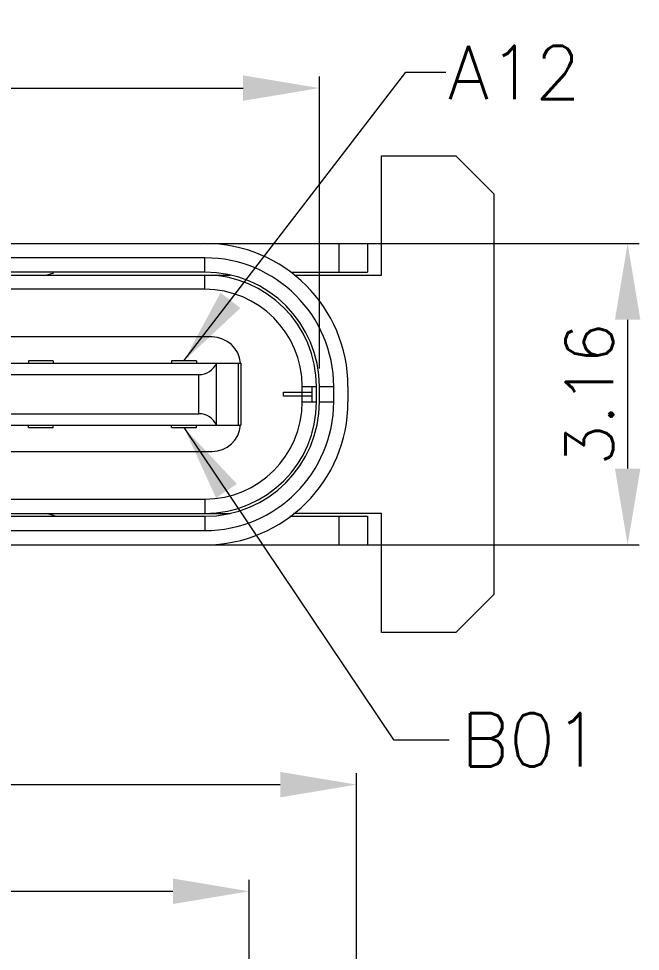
# Model space of a CAD drawing. Extents: x 2510 to 2660, y 706 to 761.
# Drawn here: x 2521.06 to 2527.58, y 742.2 to 751.98 of the extents above; entities that cross this region are included whole.
import ezdxf

# ---------------------------------------------------------------- set-up
doc = ezdxf.new("R2010")
doc.units = 0
doc.header["$MEASUREMENT"] = 0
doc.layers.get('0').update_dxf_attribs({"linetype": 'CONTINUOUS', "lineweight": 20})
doc.layers.get('DEFPOINTS').update_dxf_attribs({"linetype": 'CONTINUOUS', "lineweight": 9})
doc.layers.add('HANBO', color=7, linetype='CONTINUOUS', lineweight=9)
doc.styles.add('ROMANS', font='ROMANS.SHX', dxfattribs={"bigfont": 'gbcbig.shx'})
doc.dimstyles.new('汉博电子', dxfattribs={"dimtxt": 0.5, "dimasz": 0.8, "dimexe": 0.12, "dimexo": 0.19, "dimgap": 0.15, "dimtad": 1, "dimzin": 1, "dimdsep": 46, "dimtxsty": 'ROMANS', "dimcen": 2.13, "dimclrd": 3, "dimclre": 3, "dimclrt": 2, "dimazin": 2, "dimtfac": 1, "dimtmove": 0, "dimatfit": 3, "dimfxl": 1, "dimlwd": 13, "dimlwe": 13, "dimarcsym": 0})

# ---------------------------------------------------------------- blocks, each defined once
blk = doc.blocks.new('*D9')
at = {"color": 3, "lineweight": 13, "transparency": 16777216}
for p, q in [((2515.8775, 748.3151), (2515.8775, 751.375)), ((2524.2175, 748.3151), (2524.2175, 751.375)), ((2516.6775, 751.255), (2523.4175, 751.255))]:
    blk.add_line(p, q, dxfattribs=at)
at = {"color": 3, "transparency": 16777216}
for points in [[(2516.6775, 751.3883), (2516.6775, 751.1216), (2515.8775, 751.255)], [(2523.4175, 751.3883), (2523.4175, 751.1216), (2524.2175, 751.255)]]:
    blk.add_solid(points, dxfattribs=at)
at = {"layer": 'DEFPOINTS', "color": 0, "transparency": 16777216}
for p in [(2524.2175, 751.255), (2515.8775, 748.1251), (2524.2175, 748.1251)]:
    blk.add_point(p, dxfattribs=at)
at = {"color": 2, "transparency": 16777216, "insert": (2520.0475, 751.655), "char_height": 0.5, "attachment_point": 5, "style": 'ROMANS'}
blk.add_mtext('8.34', dxfattribs=at)
blk = doc.blocks.new('*D8')
at = {"color": 3, "lineweight": 13, "transparency": 16777216}
for p, q in [((2523.2075, 749.6251), (2527.5695, 749.6251)), ((2527.4495, 748.8251), (2527.4495, 747.2651)), ((2523.2075, 746.4651), (2527.5695, 746.4651))]:
    blk.add_line(p, q, dxfattribs=at)
at = {"color": 3, "transparency": 16777216}
for points in [[(2527.3162, 748.8251), (2527.5828, 748.8251), (2527.4495, 749.6251)], [(2527.3162, 747.2651), (2527.5828, 747.2651), (2527.4495, 746.4651)]]:
    blk.add_solid(points, dxfattribs=at)
at = {"layer": 'DEFPOINTS', "color": 0, "transparency": 16777216}
for p in [(2523.0175, 749.6251), (2523.0175, 746.4651), (2527.4495, 746.4651)]:
    blk.add_point(p, dxfattribs=at)
at = {"color": 2, "transparency": 16777216, "insert": (2527.0495, 748.0451), "char_height": 0.5, "attachment_point": 5, "rotation": 90, "style": 'ROMANS'}
blk.add_mtext('3.16', dxfattribs=at)
blk = doc.blocks.new('*D13')
at = {"color": 3, "lineweight": 13, "transparency": 16777216}
for p, q in [((2516.7917, 739.2702), (2516.7917, 742.953)), ((2523.4817, 739.2702), (2523.4817, 742.953)), ((2517.5917, 742.833), (2522.6817, 742.833))]:
    blk.add_line(p, q, dxfattribs=at)
at = {"color": 3, "transparency": 16777216}
for points in [[(2517.5917, 742.9664), (2517.5917, 742.6997), (2516.7917, 742.833)], [(2522.6817, 742.9664), (2522.6817, 742.6997), (2523.4817, 742.833)]]:
    blk.add_solid(points, dxfattribs=at)
at = {"layer": 'DEFPOINTS', "color": 0, "transparency": 16777216}
for p in [(2523.4817, 742.833), (2516.7917, 739.0802), (2523.4817, 739.0802)]:
    blk.add_point(p, dxfattribs=at)
at = {"color": 2, "transparency": 16777216, "insert": (2520.1745, 743.233), "char_height": 0.5, "attachment_point": 5, "style": 'ROMANS'}
blk.add_mtext('6.69', dxfattribs=at)
blk = doc.blocks.new('*D15')
at = {"color": 3, "lineweight": 13, "transparency": 16777216}
for p, q in [((2515.6667, 741.8252), (2515.6667, 744.0715)), ((2524.6067, 741.8252), (2524.6067, 744.0715)), ((2516.4667, 743.9515), (2523.8067, 743.9515))]:
    blk.add_line(p, q, dxfattribs=at)
at = {"color": 3, "transparency": 16777216}
for points in [[(2516.4667, 744.0848), (2516.4667, 743.8181), (2515.6667, 743.9515)], [(2523.8067, 744.0848), (2523.8067, 743.8181), (2524.6067, 743.9515)]]:
    blk.add_solid(points, dxfattribs=at)
at = {"layer": 'DEFPOINTS', "color": 0, "transparency": 16777216}
for p in [(2524.6067, 743.9515), (2515.6667, 741.6352), (2524.6067, 741.6352)]:
    blk.add_point(p, dxfattribs=at)
at = {"color": 2, "transparency": 16777216, "insert": (2520.0993, 744.3515), "char_height": 0.5, "attachment_point": 5, "style": 'ROMANS'}
blk.add_mtext('8.94', dxfattribs=at)

msp = doc.modelspace()

# ---------------------------------------------------------------- linework, layer by layer
at = {"color": 7, "linetype": 'Continuous'}
for p, q in [((2524.8675, 750.5451), (2525.6475, 750.5451)), ((2524.8675, 749.2951), (2524.8675, 750.5451)), ((2525.6475, 750.5451), (2526.0475, 750.1451)), ((2526.0475, 750.1451), (2526.0475, 745.9451)), ((2515.3725, 749.6251), (2524.7225, 749.6251)), ((2524.4225, 749.6251), (2524.4225, 749.3251)), ((2524.7225, 749.6251), (2524.7225, 749.3251)), ((2523.0175, 749.4751), (2517.0775, 749.4751)), ((2523.0175, 749.3251), (2523.0175, 749.4751)), ((2516.8111, 749.2951), (2523.2838, 749.2951)), ((2523.0175, 749.3251), (2517.0775, 749.3251)), ((2521.3528, 749.2951), (2521.4323, 749.3176)), ((2523.0175, 749.1451), (2523.0175, 749.2951)), ((2523.9175, 749.3251), (2524.7225, 749.3251)), ((2523.9561, 749.2951), (2524.8675, 749.2951)), ((2523.0175, 749.1451), (2517.0775, 749.1451)), ((2523.0925, 748.6451), (2517.0025, 748.6451)), ((2516.7025, 748.3701), (2523.3925, 748.3701)), ((2521.4275, 748.3951), (2521.1675, 748.3951)), ((2521.1675, 748.3951), (2521.1675, 748.3701)), ((2521.4275, 748.3951), (2521.4275, 748.3701)), ((2522.9275, 748.3951), (2522.6675, 748.3951)), ((2522.6675, 748.3951), (2522.6675, 748.3701)), ((2522.9275, 748.3951), (2522.9275, 748.3701)), ((2523.1405, 747.7201), (2523.1405, 748.3701)), ((2523.371, 747.7201), (2523.371, 748.3701)), ((2523.3925, 748.3701), (2523.3925, 747.7201)), ((2517.1401, 748.2501), (2522.9548, 748.2501)), ((2522.9548, 747.8401), (2522.9548, 748.2501)), ((2523.8425, 748.0651), (2524.1425, 748.0651)), ((2523.8425, 748.0251), (2523.8425, 748.0651)), ((2524.0375, 748.1251), (2524.1875, 748.1251)), ((2524.0375, 747.9651), (2524.0375, 748.1251)), ((2524.1425, 747.9701), (2524.1425, 748.1201)), ((2524.1875, 747.9651), (2524.1875, 748.1251)), ((2524.2175, 748.1251), (2524.3675, 748.1251)), ((2524.2175, 747.9651), (2524.2175, 748.1251)), ((2524.3675, 747.9651), (2524.3675, 748.1251)), ((2524.5175, 748.1251), (2524.5175, 747.9651)), ((2524.1425, 748.0251), (2523.8425, 748.0251)), ((2524.0375, 747.9651), (2524.1875, 747.9651)), ((2524.2175, 747.9651), (2524.3675, 747.9651)), ((2517.1401, 747.8401), (2522.9548, 747.8401)), ((2516.7025, 747.7201), (2523.3925, 747.7201)), ((2521.1675, 747.6951), (2521.1675, 747.7201)), ((2521.1675, 747.6951), (2521.4275, 747.6951)), ((2521.4275, 747.6951), (2521.4275, 747.7201)), ((2522.6675, 747.6951), (2522.6675, 747.7201)), ((2522.6675, 747.6951), (2522.9275, 747.6951)), ((2522.9275, 747.6951), (2522.9275, 747.7201)), ((2517.0025, 747.4451), (2523.0925, 747.4451)), ((2517.0775, 746.9451), (2523.0175, 746.9451)), ((2523.0175, 746.9451), (2523.0175, 746.7951)), ((2516.8111, 746.7951), (2523.2838, 746.7951)), ((2521.4323, 746.7727), (2521.3528, 746.7951)), ((2524.8675, 746.7951), (2523.9449, 746.7951)), ((2524.8675, 745.5451), (2524.8675, 746.7951)), ((2517.0775, 746.7651), (2523.0175, 746.7651)), ((2523.0175, 746.7651), (2523.0175, 746.6151)), ((2523.9083, 746.7651), (2524.7225, 746.7651)), ((2524.4225, 746.7651), (2524.4225, 746.4651)), ((2524.7225, 746.7651), (2524.7225, 746.4651)), ((2519.8025, 746.6151), (2523.0175, 746.6151)), ((2515.3725, 746.4651), (2524.7225, 746.4651)), ((2526.0475, 745.9451), (2525.6475, 745.5451)), ((2525.6475, 745.5451), (2524.8675, 745.5451))]:
    msp.add_line(p, q, dxfattribs=at)
at = {"layer": 'HANBO', "color": 7, "linetype": 'Continuous'}
for centre, radius, start, end in [((2523.0175, 748.1251), 1.5, 0, 90), ((2523.0175, 748.1251), 1.35, 0, 90), ((2523.0175, 748.1251), 1.2, 0, 90), ((2523.0175, 748.1251), 1.17, 0, 90), ((2523.0175, 748.1251), 1.02, 0, 90), ((2523.0925, 748.3451), 0.3, 4.78019, 90), ((2523.0175, 747.9651), 1.5, 270, 0), ((2523.0175, 747.9651), 1.35, 270, 0), ((2523.0175, 747.9651), 1.2, 270, 0), ((2523.0175, 747.9651), 1.17, 270, 0), ((2523.0175, 747.9651), 1.02, 270, 0), ((2523.0925, 747.7451), 0.3, 270, 355.21981), ((2521.4866, 746.9651), 0.2, 254.21833, 270)]:
    msp.add_arc(centre, radius, start, end, dxfattribs=at)
for centre, major_axis, start_param, end_param in [((2522.9548, 748.4501), (0, 0.2), -3.141593, -1.982313), ((2522.9548, 747.6401), (0.2, 0), 0.411517, 1.570796)]:
    msp.add_ellipse(centre, major_axis=major_axis, ratio=1, start_param=start_param, end_param=end_param, dxfattribs=at)

# ---------------------------------------------------------------- texts
at = {"color": 2, "char_height": 0.56, "attachment_point": 1, "style": 'ROMANS'}
for s, insert in [('\\A1;A12', (2525.5662, 751.6983)), ('\\A1;B01', (2525.7028, 744.702))]:
    msp.add_mtext(s, dxfattribs=dict(at, insert=insert))

# ---------------------------------------------------------------- dimensions: what is measured, and where the dimension line sits
at = {"color": 2}
for base, p1, p2, picture, middle in [((2524.2175, 751.255), (2515.8775, 748.1251), (2524.2175, 748.1251), '*D9', (2520.0475, 751.255)), ((2524.6067, 743.9515), (2515.6667, 741.6352), (2524.6067, 741.6352), '*D15', (2520.0993, 743.9515)), ((2523.4817, 742.833), (2516.7917, 739.0802), (2523.4817, 739.0802), '*D13', (2520.1745, 742.833))]:
    dim = msp.add_linear_dim(base=base, p1=p1, p2=p2, dimstyle='汉博电子', dxfattribs=at)
    dim.commit()
    dim.dimension.update_dxf_attribs({"geometry": picture, "text_midpoint": middle, "dimtype": 160})
dim = msp.add_linear_dim(base=(2527.4495, 746.4651), p1=(2523.0175, 749.6251), p2=(2523.0175, 746.4651), angle=90, dimstyle='汉博电子', dxfattribs=at)
dim.commit()
dim.dimension.update_dxf_attribs({"geometry": '*D8', "text_midpoint": (2527.4495, 748.0451), "dimtype": 160})

# ---------------------------------------------------------------- leaders
at = {"color": 2, "annotation_type": 0, "has_hookline": 1, "hookline_direction": 0}
for points in [[(2522.7975, 748.3951), (2525.1246, 751.4207), (2525.5446, 751.4207)], [(2522.7975, 747.6951), (2524.9955, 744.422), (2525.5796, 744.422)]]:
    msp.add_leader(points, dimstyle='汉博电子', override={"dimgap": 0.1, "dimtad": 0}, dxfattribs=at)

doc.saveas('drawing.dxf')
